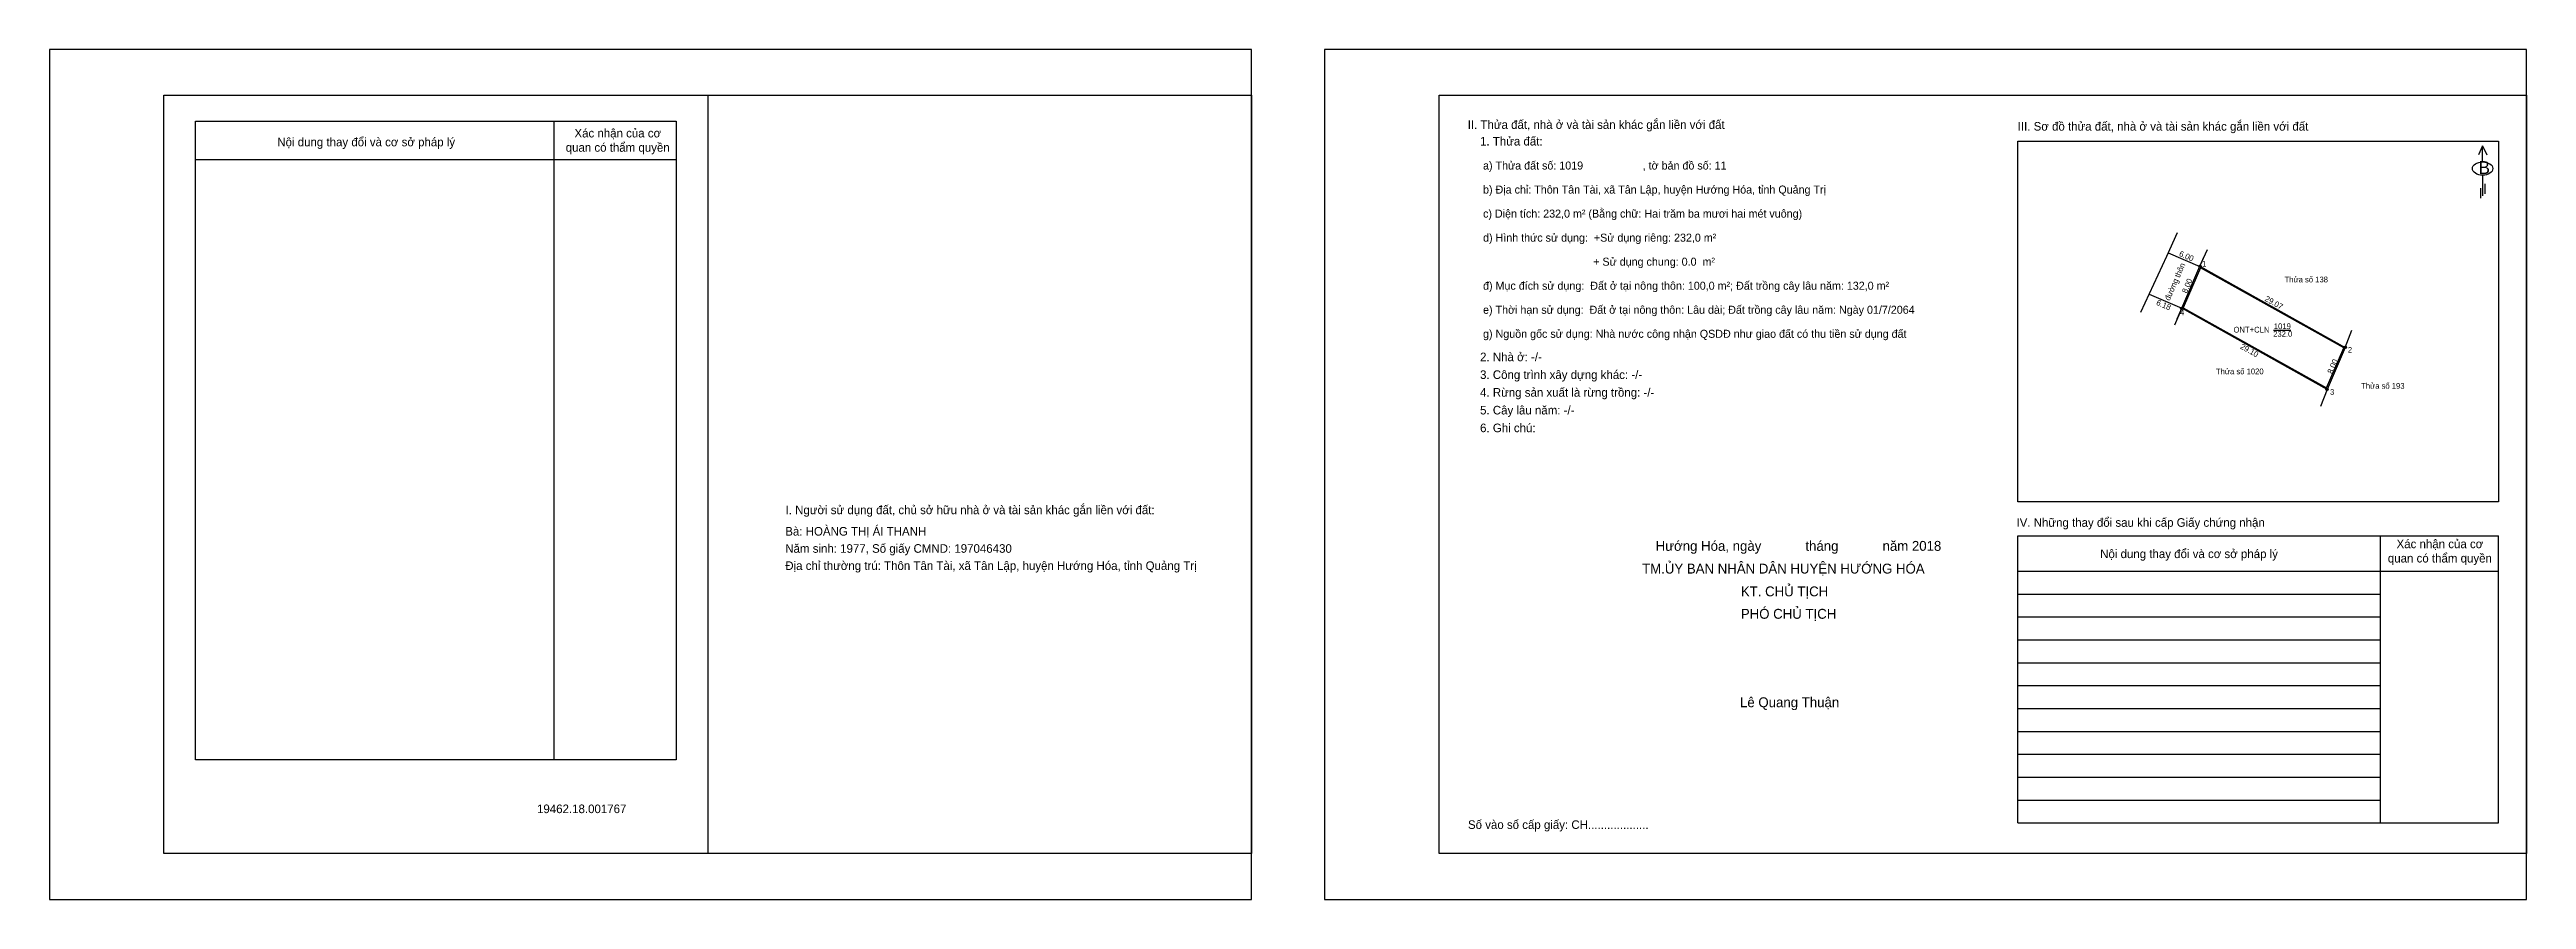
# Model space of a CAD drawing. Extents: x 547232 to 547665, y 1837416 to 1837565.
import ezdxf

# ---------------------------------------------------------------- set-up
doc = ezdxf.new("R2010")
doc.units = 0
for name, color, linetype in [('CanhThua', 7, 'Continuous'), ('ChieuDaiCanhThua', 7, 'Continuous'), ('Khung', 7, 'Continuous'), ('KhungInTrang1', 7, 'Continuous'), ('KhungInTrang2', 7, 'Continuous'), ('Level 1', 7, 'Continuous'), ('Level 2', 7, 'Continuous'), ('Level 23', 7, 'Continuous'), ('MocDinhThua', 7, 'Continuous'), ('NhanDiaChinhThua', 7, 'Continuous'), ('ON', 7, 'Continuous'), ('RauThua', 7, 'Continuous'), ('SoHieuDinhThua', 7, 'Continuous'), ('Template', 7, 'Continuous'), ('ThongTin', 7, 'Continuous')]:
    doc.layers.add(name, color=color, linetype=linetype)

msp = doc.modelspace()

# ---------------------------------------------------------------- linework, layer by layer
at = {"layer": 'CanhThua'}
for p, q in [((547604.74, 1837519.77), (547607.93, 1837527.11)), ((547604.74, 1837519.77), (547607.93, 1837527.11)), ((547607.93, 1837527.11), (547633.31, 1837512.94)), ((547630.15, 1837505.59), (547604.74, 1837519.77)), ((547633.31, 1837512.94), (547630.15, 1837505.59))]:
    msp.add_line(p, q, dxfattribs=at)
at = {"layer": 'ChieuDaiCanhThua'}
for p, q in [((547602.4, 1837529.44), (547607.9, 1837527.05)), ((547599.07, 1837522.23), (547604.74, 1837519.77))]:
    msp.add_line(p, q, dxfattribs=at)
at = {"layer": 'Khung'}
for p, q in [((547474.98, 1837556.98), (547664.98, 1837556.98)), ((547474.98, 1837424.48), (547474.98, 1837556.98)), ((547576.12, 1837485.93), (547576.12, 1837548.99)), ((547576.12, 1837548.99), (547660.12, 1837548.99)), ((547660.12, 1837548.99), (547660.12, 1837485.93)), ((547660.12, 1837485.93), (547576.12, 1837485.93))]:
    msp.add_line(p, q, dxfattribs=at)
msp.add_lwpolyline([(547442.18, 1837424.48), (547252.18, 1837424.48), (547252.18, 1837556.98), (547442.18, 1837556.98)], close=True, dxfattribs=at)
for points in [[(547347.18, 1837556.98), (547347.18, 1837424.48)], [(547664.98, 1837556.98), (547664.98, 1837424.48), (547474.98, 1837424.48)]]:
    msp.add_lwpolyline(points, dxfattribs=at)
at = {"layer": 'KhungInTrang1'}
msp.add_lwpolyline([(547232.18, 1837564.98), (547232.18, 1837416.48), (547442.18, 1837416.48), (547442.18, 1837564.98)], close=True, dxfattribs=at)
at = {"layer": 'KhungInTrang2'}
msp.add_lwpolyline([(547454.98, 1837564.98), (547454.98, 1837416.48), (547664.98, 1837416.48), (547664.98, 1837564.98)], close=True, dxfattribs=at)
at = {"layer": 'Level 1'}
msp.add_lwpolyline([(547597.61, 1837519.09), (547602.16, 1837528.9), (547603.99, 1837533)], dxfattribs=at)
at = {"layer": 'Level 2'}
msp.add_lwpolyline([(547630.05, 1837505.87), (547633.05, 1837512.86), (547608.03, 1837526.83), (547605, 1837519.86)], close=True, dxfattribs=at)
at = {"layer": 'Level 23'}
for p, q in [((547607.93, 1837527.11), (547608.74, 1837528.93)), ((547603.94, 1837517.93), (547604.74, 1837519.77))]:
    msp.add_line(p, q, dxfattribs=at)
at = {"layer": 'MocDinhThua'}
for centre in [(547607.93, 1837527.11), (547604.74, 1837519.77), (547633.31, 1837512.94), (547630.15, 1837505.59)]:
    msp.add_circle(centre, 0.205, dxfattribs=at)
at = {"layer": 'NhanDiaChinhThua'}
msp.add_line((547620.8, 1837515.96), (547623.8, 1837515.96), dxfattribs=at)
at = {"layer": 'ON'}
for p, q in [((547257.68, 1837552.47), (547341.68, 1837552.47)), ((547257.68, 1837440.87), (547257.68, 1837552.47)), ((547341.68, 1837552.47), (547341.68, 1837440.87)), ((547257.68, 1837545.78), (547341.68, 1837545.78)), ((547576.12, 1837480.02), (547660.12, 1837480.02)), ((547639.4, 1837480.02), (547639.4, 1837429.86)), ((547576.12, 1837473.84), (547660.12, 1837473.84)), ((547576.12, 1837469.84), (547639.4, 1837469.84)), ((547576.12, 1837465.84), (547639.4, 1837465.84)), ((547576.12, 1837461.84), (547639.4, 1837461.84)), ((547576.12, 1837457.84), (547639.4, 1837457.84)), ((547576.12, 1837453.84), (547639.4, 1837453.84)), ((547576.12, 1837449.84), (547639.4, 1837449.84)), ((547576.12, 1837445.84), (547639.4, 1837445.84)), ((547576.12, 1837441.84), (547639.4, 1837441.84)), ((547576.12, 1837437.84), (547639.4, 1837437.84)), ((547576.12, 1837433.84), (547639.4, 1837433.84))]:
    msp.add_line(p, q, dxfattribs=at)
for points in [[(547320.32, 1837552.47), (547320.32, 1837440.87)], [(547576.12, 1837429.86), (547576.12, 1837480.02)], [(547660.12, 1837429.86), (547660.12, 1837480.02)], [(547341.68, 1837440.87), (547257.68, 1837440.87)]]:
    msp.add_lwpolyline(points, dxfattribs=at)
at = {"layer": 'RauThua'}
for p, q in [((547607.93, 1837527.11), (547609.23, 1837530.05)), ((547604.74, 1837519.77), (547603.46, 1837516.82)), ((547633.31, 1837512.94), (547634.49, 1837515.93)), ((547630.15, 1837505.59), (547629, 1837502.59))]:
    msp.add_line(p, q, dxfattribs=at)
at = {"layer": 'Template'}
for p, q in [((547657.31, 1837548.18), (547656.58, 1837546.59)), ((547657.31, 1837545.35), (547657.31, 1837548.18)), ((547657.31, 1837548.18), (547658.03, 1837546.59)), ((547656.94, 1837540.78), (547656.94, 1837539.03)), ((547657.32, 1837543.01), (547657.32, 1837539.44)), ((547657.73, 1837541.52), (547657.73, 1837539.78)), ((547576.12, 1837429.86), (547660.12, 1837429.86))]:
    msp.add_line(p, q, dxfattribs=at)
msp.add_ellipse((547657.32, 1837544.18), major_axis=(1.78, 0), ratio=0.655849, dxfattribs=at)

# ---------------------------------------------------------------- texts
at = {"layer": 'ChieuDaiCanhThua'}
for s, rotation, p in [('6.00', 336.51, (547604.18, 1837528.94)), ('8.00', 66.51, (547605.63, 1837522.3)), ('6.18', 336.51, (547600.19, 1837520.42)), ('29.07', 330.8263, (547619.15, 1837521.13)), ('29.10', 330.8327, (547614.87, 1837512.79)), ('8.00', 66.7441, (547631.05, 1837508.22))]:
    msp.add_text(s, height=1, rotation=rotation, dxfattribs=at).set_placement(p)
at = {"layer": 'Level 1'}
msp.add_text('đường thôn', height=1, rotation=66.51, dxfattribs=at).set_placement((547602.62, 1837521.02))
at = {"layer": 'NhanDiaChinhThua'}
for s, p in [('Thửa số 138', (547622.71, 1837524.3)), ('ONT+CLN', (547613.79, 1837515.53)), ('232.0', (547620.72, 1837514.79)), ('1019', (547620.84, 1837516.13)), ('Thửa số 1020', (547610.72, 1837508.24)), ('Thửa số 193', (547636.09, 1837505.71))]:
    msp.add_text(s, height=1, dxfattribs=at).set_placement(p)
at = {"layer": 'ON'}
for s, height, p in [('Nội dung thay đổi và cơ sở pháp lý', 1.5, (547271.98, 1837548.07)), ('quan có thẩm quyền', 1.5, (547322.37, 1837547.12)), ('Xác nhận của cơ ', 1.5, (547323.9, 1837549.62)), ('I. Người sử dụng đất, chủ sở hữu nhà ở và tài sản khác gắn liền với đất:', 1.5, (547360.79, 1837483.79)), ('IV. Những thay đổi sau khi cấp Giấy chứng nhận', 1.5, (547575.87, 1837481.59)), ('Xác nhận của cơ ', 1.5, (547642.28, 1837477.85)), ('Nội dung thay đổi và cơ sở pháp lý', 1.5, (547590.49, 1837476.12)), ('quan có thẩm quyền', 1.5, (547640.76, 1837475.35)), ('Lê Quang Thuận', 1.7268, (547527.56, 1837450.07))]:
    msp.add_text(s, height=height, dxfattribs=at).set_placement(p)
at = {"layer": 'SoHieuDinhThua'}
for s, p in [('1', (547608.28, 1837527.05)), ('4', (547604.46, 1837518.54)), ('2', (547633.76, 1837512)), ('3', (547630.66, 1837504.65))]:
    msp.add_text(s, height=1, dxfattribs=at).set_placement(p)
at = {"layer": 'Template'}
for s, height, p in [('II. Thửa đất, nhà ở và tài sản khác gắn liền với đất', 1.5, (547479.98, 1837551.11)), ('III. Sơ đồ thửa đất, nhà ở và tài sản khác gắn liền với đất', 1.5, (547576.08, 1837550.81)), ('B', 2.25, (547656.6, 1837543.23)), ('Hướng Hóa, ngày            tháng            năm 2018', 1.7268, (547512.82, 1837477.39)), ('TM.ỦY BAN NHÂN DÂN HUYỆN HƯỚNG HÓA', 1.7268, (547510.45, 1837473.42)), ('KT. CHỦ TỊCH', 1.7268, (547527.71, 1837469.44)), ('PHÓ CHỦ TỊCH', 1.7268, (547527.71, 1837465.52)), ('19462.18.001767', 1.5, (547317.36, 1837431.56)), ('Số vào sổ cấp giấy: CH...................', 1.5, (547480.03, 1837428.8))]:
    msp.add_text(s, height=height, dxfattribs=at).set_placement(p)
at = {"layer": 'ThongTin'}
for s, height, p in [('1. Thửa đất: ', 1.5, (547482.14, 1837548.21)), (' a) Thửa đất số: 1019                    , tờ bản đồ số: 11', 1.4, (547482.14, 1837544.01)), (' b) Địa chỉ: Thôn Tân Tài, xã Tân Lập, huyện Hướng Hóa, tỉnh Quảng Trị', 1.4, (547482.14, 1837539.81)), (' c) Diện tích: 232,0 m² (Bằng chữ: Hai trăm ba mươi hai mét vuông)', 1.4, (547482.14, 1837535.61)), (' d) Hình thức sử dụng:  +Sử dụng riêng: 232,0 m²', 1.4, (547482.14, 1837531.41)), ('                                      + Sử dụng chung: 0.0  m²', 1.4, (547482.14, 1837527.21)), (' đ) Mục đích sử dụng:  Đất ở tại nông thôn: 100,0 m²; Đất trồng cây lâu năm: 132,0 m²', 1.4, (547482.14, 1837523.01)), (' e) Thời hạn sử dụng:  Đất ở tại nông thôn: Lâu dài; Đất trồng cây lâu năm: Ngày 01/7/2064', 1.4, (547482.14, 1837518.81)), (' g) Nguồn gốc sử dụng: Nhà nước công nhận QSDĐ như giao đất có thu tiền sử dụng đất ', 1.4, (547482.14, 1837514.61)), ('3. Công trình xây dựng khác: -/-', 1.5, (547482.14, 1837507.42)), ('2. Nhà ở: -/-', 1.5, (547482.14, 1837510.52)), ('4. Rừng sản xuất là rừng trồng: -/-', 1.5, (547482.14, 1837504.32)), ('5. Cây lâu năm: -/-', 1.5, (547482.14, 1837501.22)), ('6. Ghi chú:', 1.5, (547482.14, 1837498.12)), ('Bà: HOÀNG THỊ ÁI THANH', 1.5, (547360.74, 1837480.05)), ('Năm sinh: 1977, Số giấy CMND: 197046430', 1.5, (547360.74, 1837477.05)), ('Địa chỉ thường trú: Thôn Tân Tài, xã Tân Lập, huyện Hướng Hóa, tỉnh Quảng Trị', 1.5, (547360.74, 1837474.05))]:
    msp.add_text(s, height=height, dxfattribs=at).set_placement(p)

doc.saveas('drawing.dxf')
